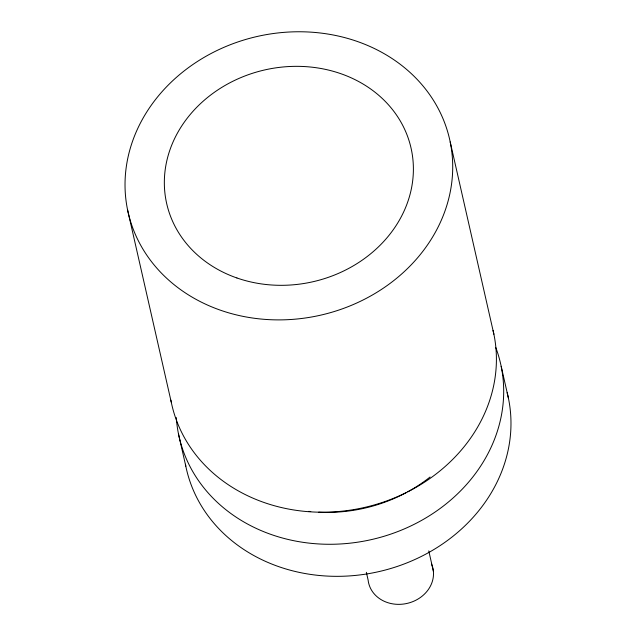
<?xml version="1.0" encoding="UTF-8"?>
<svg xmlns="http://www.w3.org/2000/svg" width="636" height="636" viewBox="0 0 636 636"><rect width="100%" height="100%" fill="white"/><g stroke="black" fill="none" stroke-linecap="round" stroke-linejoin="round"><path stroke-width="0.95" d="M450.193 141.931A164.859 142.917 -12.8 0 1 233.007 314.041A164.859 142.917 -12.8 0 1 183.406 71.51A164.859 142.917 -12.8 0 1 450.193 141.931L493.894 334.258M501.176 366.312L508.458 398.367M428.775 550.903L433.362 571.096M366.36 572.305L368.109 580A32.969 28.58 -12.8 0 0 408.018 603.19A32.969 28.58 -12.8 0 0 431.462 563.886M127.542 209.729L171.235 402.055M178.525 434.11L185.807 466.164M507.146 392.643A164.859 142.917 -12.8 0 1 377.975 571.812A164.859 142.917 -12.8 0 1 185.426 464.248M495.706 347.391A164.859 142.917 -12.8 0 1 370.16 539.877A164.859 142.917 -12.8 0 1 176.283 417.526M493.051 330.442A164.859 142.917 -12.8 0 1 362.305 507.941A164.859 142.917 -12.8 0 1 170.861 400.139M430.071 477.024A146.725 127.192 -12.8 0 1 407.779 491.795M406.014 492.749A146.725 127.192 -12.8 0 1 318.7 512.187M310.75 511.575A146.725 127.192 -12.8 0 1 308.762 511.36M236.918 277.972A125.292 108.613 -12.8 0 0 412.851 158.913A125.292 108.613 -12.8 0 0 216.836 90.598A125.292 108.613 -12.8 0 0 236.918 277.972"/></g></svg>
